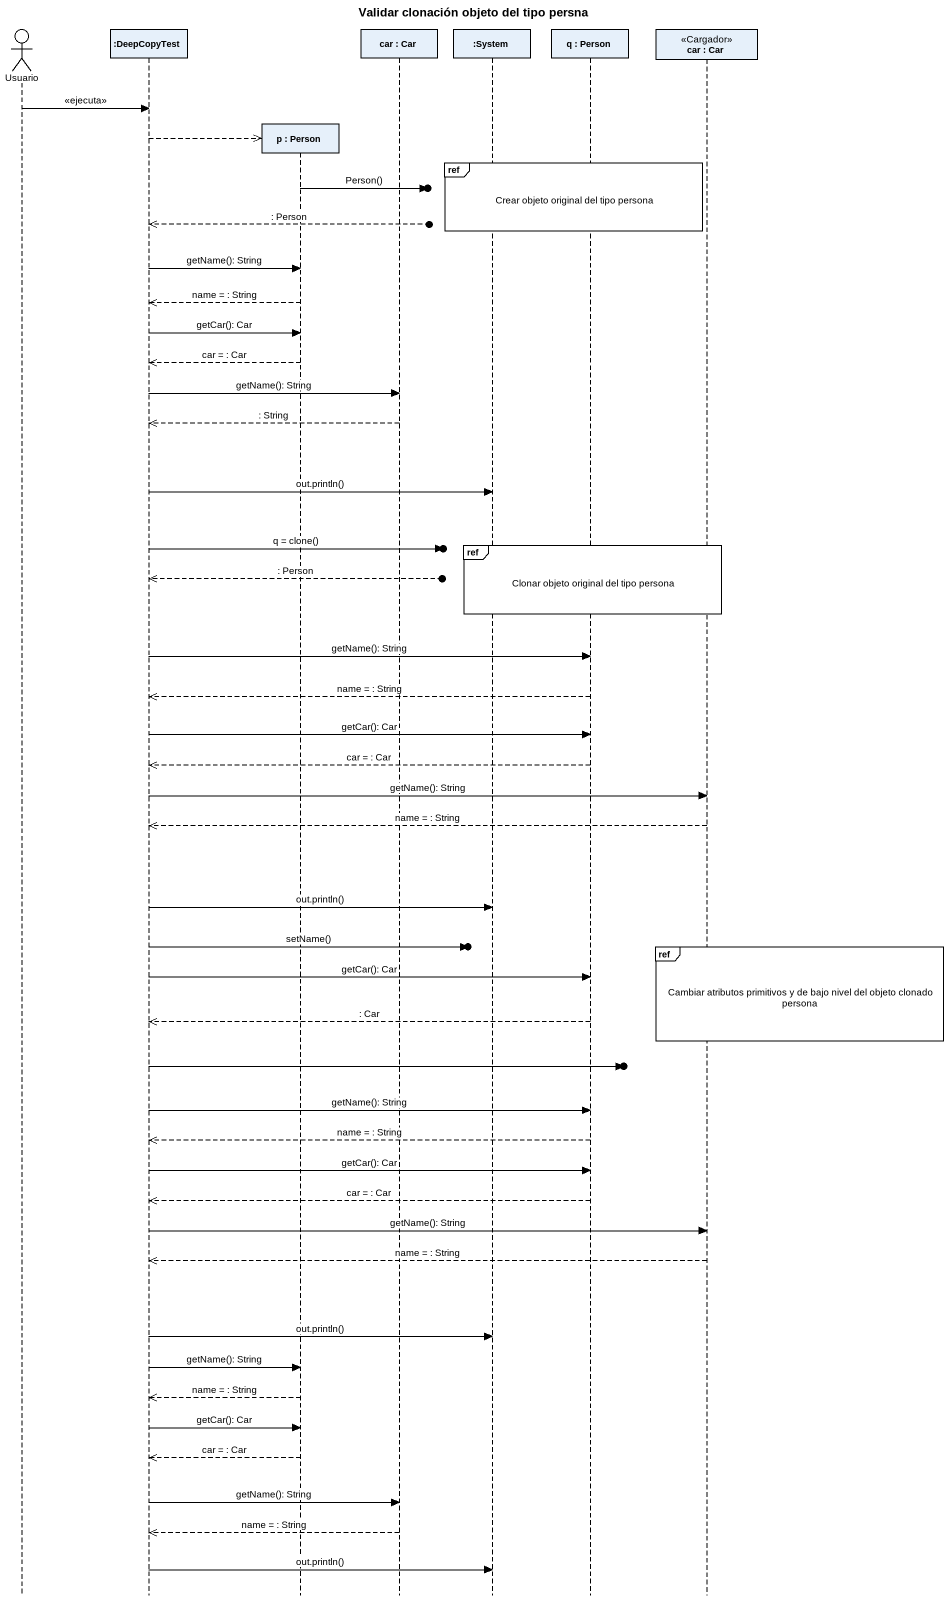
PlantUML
@startuml
title Validar clonación objeto del tipo persna
hide footbox
actor Usuario
participant ":DeepCopyTest" as DeepCopyTest
participant "p : Person" as p
participant "car : Car" as car
participant ":System" as System
participant "q : Person" as q
participant "car : Car" as car_2 <<Cargador>>

Usuario -> DeepCopyTest : <<ejecuta>>
DeepCopyTest -->> p **
ref over System, q : Crear objeto original del tipo persona
p ->o] : Person()
DeepCopyTest <<--o] : : Person
DeepCopyTest -> p : getName(): String
p -->> DeepCopyTest : name = : String
DeepCopyTest -> p : getCar(): Car
p -->> DeepCopyTest : car = : Car
DeepCopyTest -> car : getName(): String
car -->> DeepCopyTest : : String
DeepCopyTest -> System : out.println()
ref over System, q, car_2 : Clonar objeto original del tipo persona
DeepCopyTest ->o] : q = clone()
DeepCopyTest <<--o] : : Person
DeepCopyTest -> q : getName(): String
q -->> DeepCopyTest : name = : String
DeepCopyTest -> q : getCar(): Car
q -->> DeepCopyTest : car = : Car
DeepCopyTest -> car_2 : getName(): String
car_2 -->> DeepCopyTest : name = : String
DeepCopyTest -> System : out.println()
ref over car_2 : Cambiar atributos primitivos y de bajo nivel del objeto clonado persona
DeepCopyTest ->o] : setName()
DeepCopyTest -> q : getCar(): Car
q -->> DeepCopyTest : : Car
DeepCopyTest ->o]
DeepCopyTest -> q : getName(): String
q -->> DeepCopyTest : name = : String
DeepCopyTest -> q : getCar(): Car
q -->> DeepCopyTest : car = : Car
DeepCopyTest -> car_2 : getName(): String
car_2 -->> DeepCopyTest : name = : String
DeepCopyTest -> System : out.println()
DeepCopyTest -> p : getName(): String
p -->> DeepCopyTest : name = : String
DeepCopyTest -> p : getCar(): Car
p -->> DeepCopyTest : car = : Car
DeepCopyTest -> car : getName(): String
car -->> DeepCopyTest : name = : String
DeepCopyTest -> System : out.println()
@enduml
